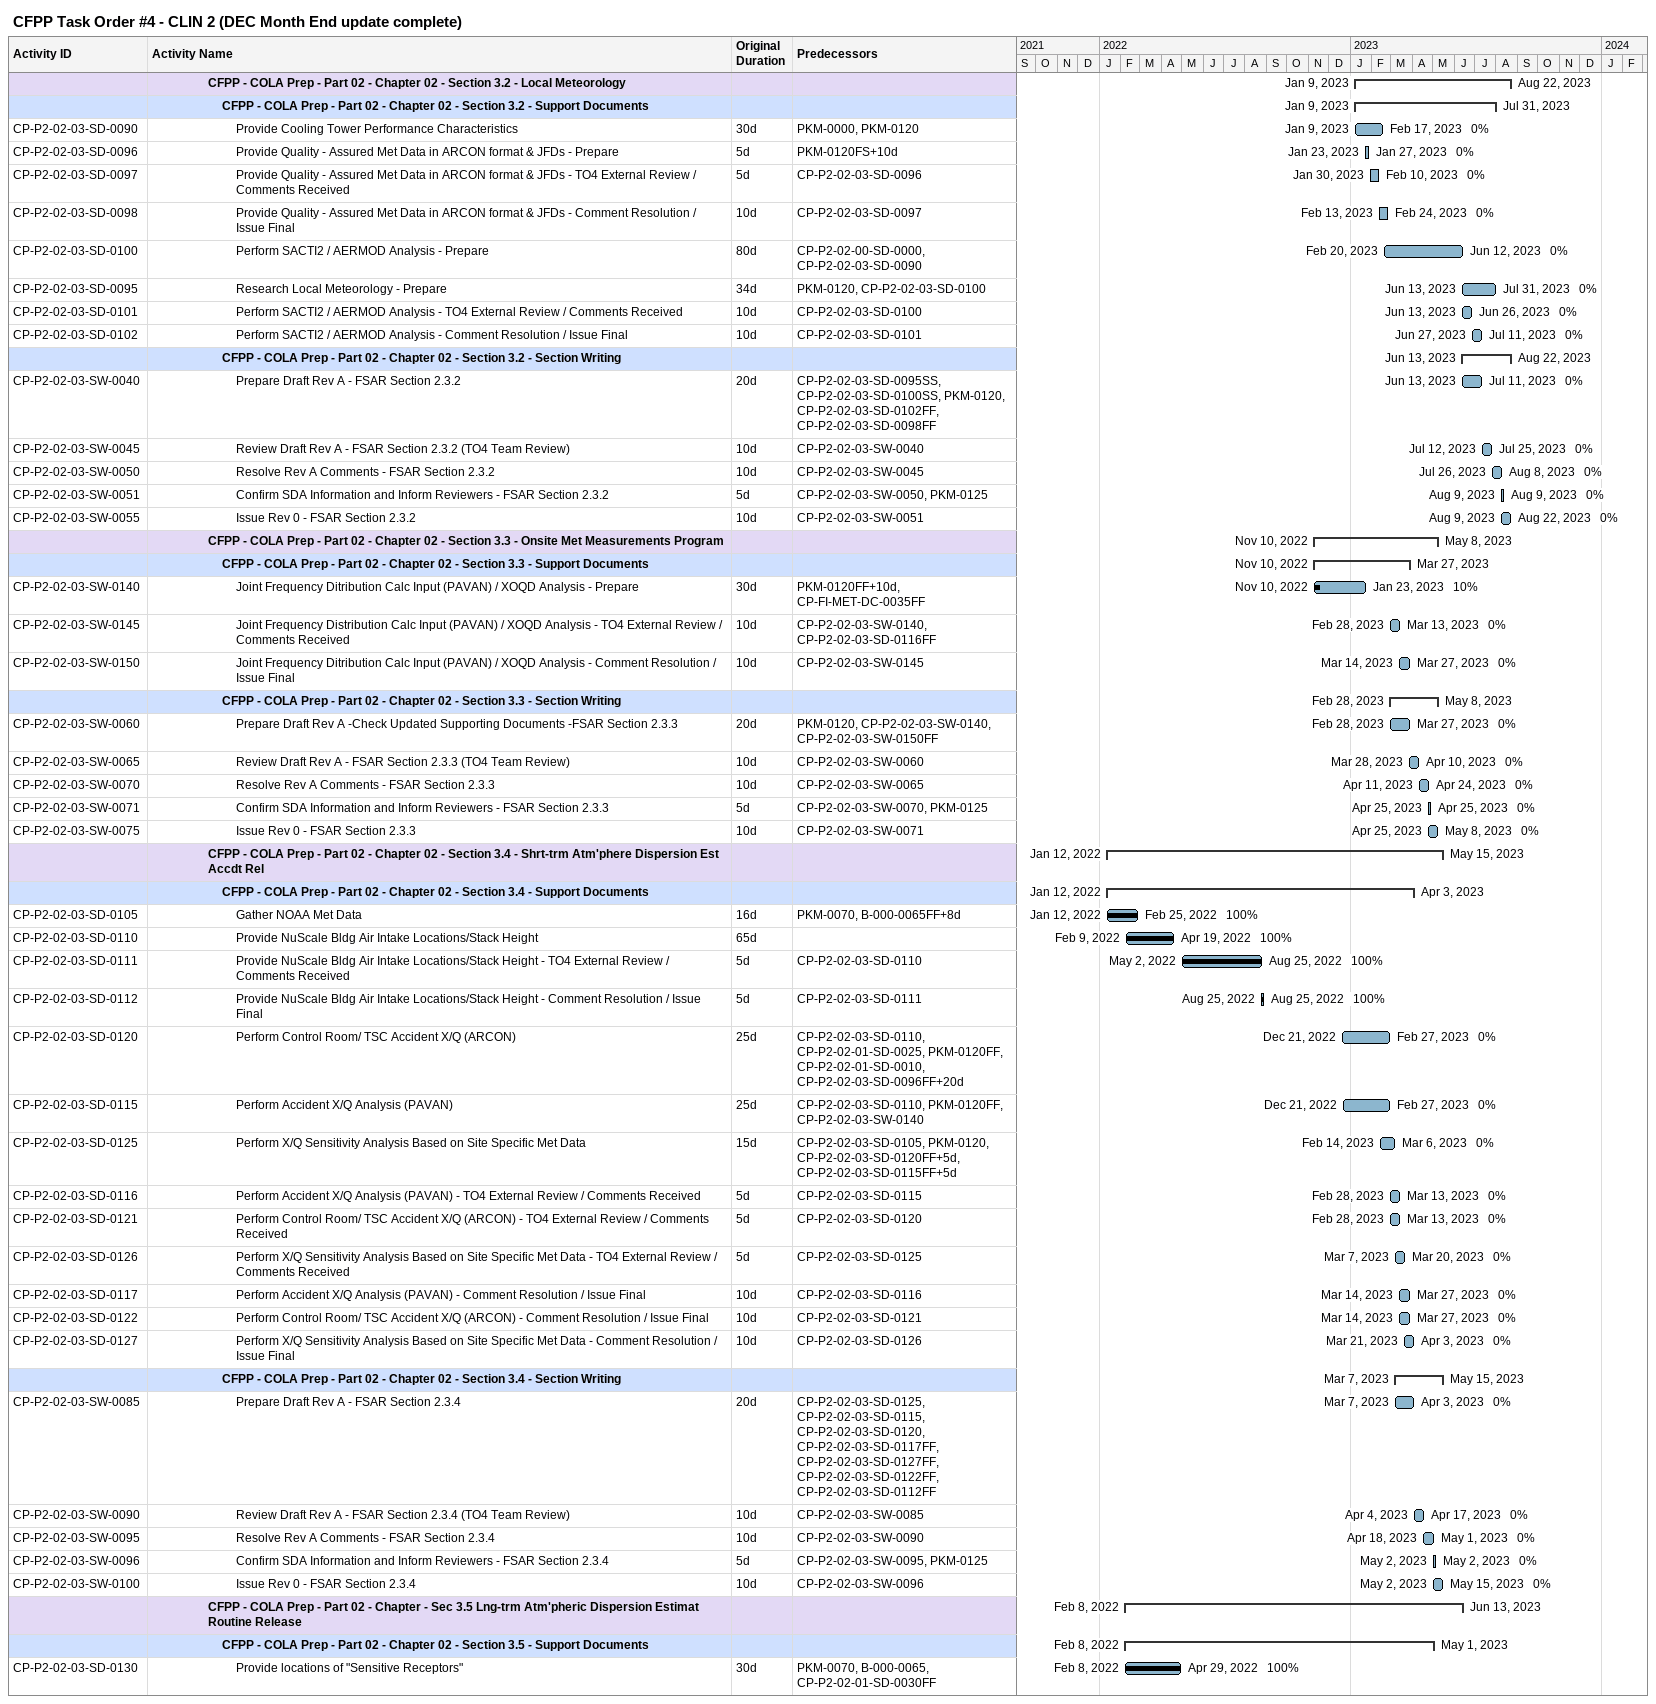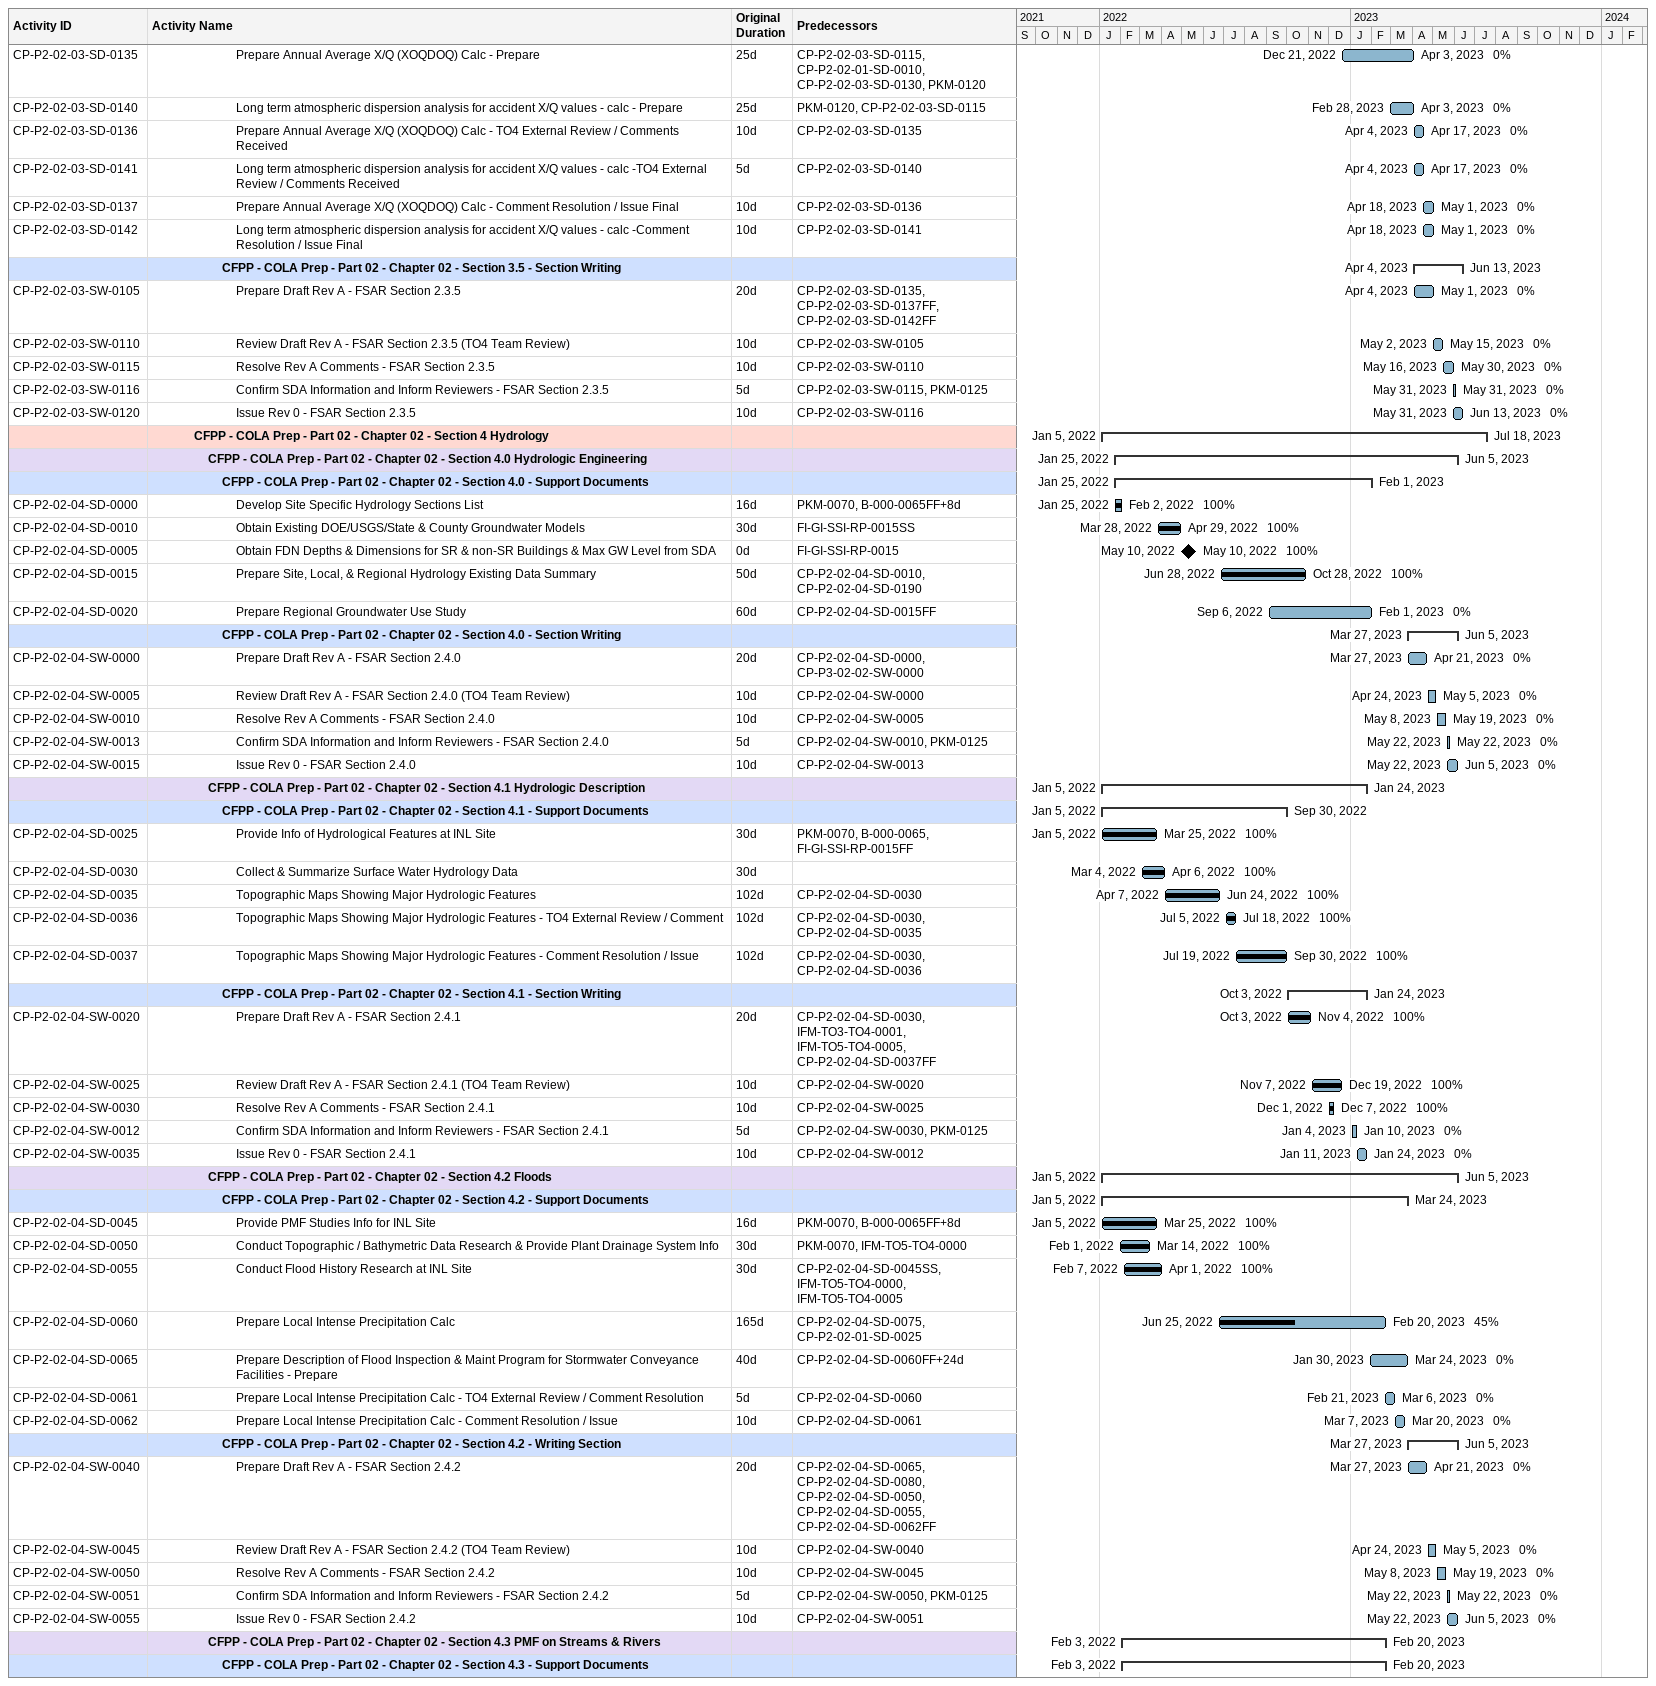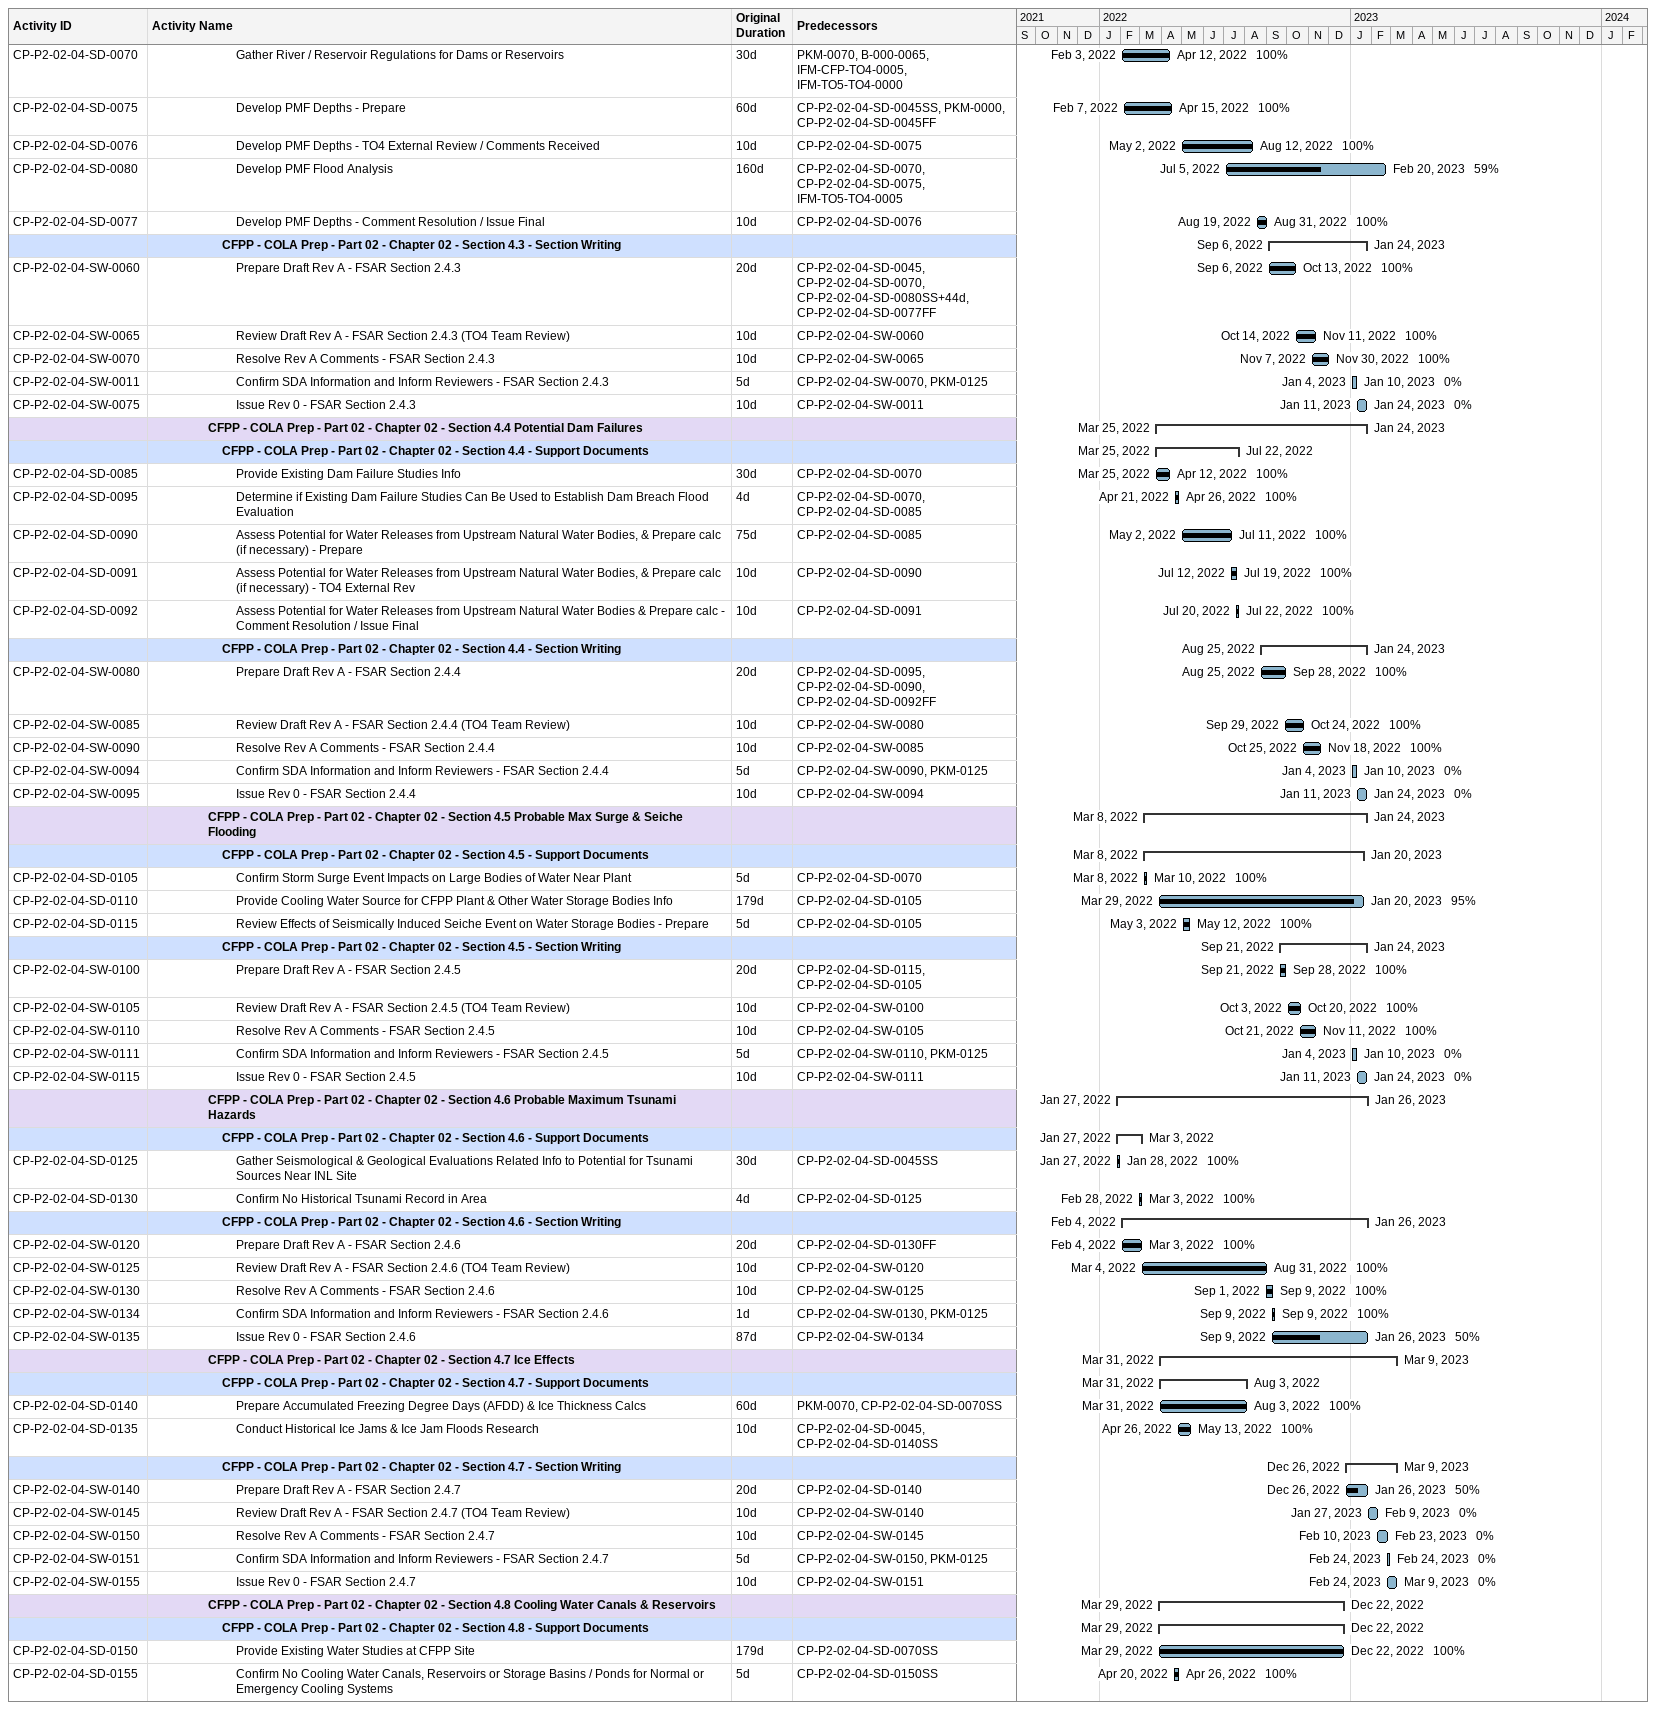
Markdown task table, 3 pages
CFPP Task Order #4 - CLIN 2 (DEC Month End update complete)

| ID | Level | Task | Original duration | Start | Finish | Predecessors | % complete |
|---|---|---|---|---|---|---|---|
|  | 5 | **CFPP - COLA Prep - Part 02 - Chapter 02 - Section 3.2 - Local Meteorology** |  | 2023-01-09 | 2023-08-22 |  |  |
|  | 6 | **CFPP - COLA Prep - Part 02 - Chapter 02 - Section 3.2 - Support Documents** |  | 2023-01-09 | 2023-07-31 |  |  |
| CP-P2-02-03-SD-0090 | 7 | Provide Cooling Tower Performance Characteristics | 30d | 2023-01-09 | 2023-02-17 | PKM-0000, PKM-0120 | 0 |
| CP-P2-02-03-SD-0096 | 7 | Provide Quality - Assured Met Data in ARCON format & JFDs - Prepare | 5d | 2023-01-23 | 2023-01-27 | PKM-0120FS+10d | 0 |
| CP-P2-02-03-SD-0097 | 7 | Provide Quality - Assured Met Data in ARCON format & JFDs - TO4 External Review / Comments Received | 5d | 2023-01-30 | 2023-02-10 | CP-P2-02-03-SD-0096 | 0 |
| CP-P2-02-03-SD-0098 | 7 | Provide Quality - Assured Met Data in ARCON format & JFDs - Comment Resolution / Issue Final | 10d | 2023-02-13 | 2023-02-24 | CP-P2-02-03-SD-0097 | 0 |
| CP-P2-02-03-SD-0100 | 7 | Perform SACTI2 / AERMOD Analysis - Prepare | 80d | 2023-02-20 | 2023-06-12 | CP-P2-02-00-SD-0000, CP-P2-02-03-SD-0090 | 0 |
| CP-P2-02-03-SD-0095 | 7 | Research Local Meteorology - Prepare | 34d | 2023-06-13 | 2023-07-31 | PKM-0120, CP-P2-02-03-SD-0100 | 0 |
| CP-P2-02-03-SD-0101 | 7 | Perform SACTI2 / AERMOD Analysis - TO4 External Review / Comments Received | 10d | 2023-06-13 | 2023-06-26 | CP-P2-02-03-SD-0100 | 0 |
| CP-P2-02-03-SD-0102 | 7 | Perform SACTI2 / AERMOD Analysis - Comment Resolution / Issue Final | 10d | 2023-06-27 | 2023-07-11 | CP-P2-02-03-SD-0101 | 0 |
|  | 6 | **CFPP - COLA Prep - Part 02 - Chapter 02 - Section 3.2 - Section Writing** |  | 2023-06-13 | 2023-08-22 |  |  |
| CP-P2-02-03-SW-0040 | 7 | Prepare Draft Rev A - FSAR Section 2.3.2 | 20d | 2023-06-13 | 2023-07-11 | CP-P2-02-03-SD-0095SS, CP-P2-02-03-SD-0100SS, PKM-0120, CP-P2-02-03-SD-0102FF, CP-P2-02-03-SD-0098FF | 0 |
| CP-P2-02-03-SW-0045 | 7 | Review Draft Rev A - FSAR Section 2.3.2 (TO4 Team Review) | 10d | 2023-07-12 | 2023-07-25 | CP-P2-02-03-SW-0040 | 0 |
| CP-P2-02-03-SW-0050 | 7 | Resolve Rev A Comments - FSAR Section 2.3.2 | 10d | 2023-07-26 | 2023-08-08 | CP-P2-02-03-SW-0045 | 0 |
| CP-P2-02-03-SW-0051 | 7 | Confirm SDA Information and Inform Reviewers - FSAR Section 2.3.2 | 5d | 2023-08-09 | 2023-08-09 | CP-P2-02-03-SW-0050, PKM-0125 | 0 |
| CP-P2-02-03-SW-0055 | 7 | Issue Rev 0 - FSAR Section 2.3.2 | 10d | 2023-08-09 | 2023-08-22 | CP-P2-02-03-SW-0051 | 0 |
|  | 5 | **CFPP - COLA Prep - Part 02 - Chapter 02 - Section 3.3 - Onsite Met Measurements Program** |  | 2022-11-10 | 2023-05-08 |  |  |
|  | 6 | **CFPP - COLA Prep - Part 02 - Chapter 02 - Section 3.3 - Support Documents** |  | 2022-11-10 | 2023-03-27 |  |  |
| CP-P2-02-03-SW-0140 | 7 | Joint Frequency Ditribution Calc Input (PAVAN) / XOQD Analysis - Prepare | 30d | 2022-11-10 | 2023-01-23 | PKM-0120FF+10d, CP-FI-MET-DC-0035FF | 10 |
| CP-P2-02-03-SW-0145 | 7 | Joint Frequency Distribution Calc Input (PAVAN) / XOQD Analysis - TO4 External Review / Comments Received | 10d | 2023-02-28 | 2023-03-13 | CP-P2-02-03-SW-0140, CP-P2-02-03-SD-0116FF | 0 |
| CP-P2-02-03-SW-0150 | 7 | Joint Frequency Ditribution Calc Input (PAVAN) / XOQD Analysis - Comment Resolution / Issue Final | 10d | 2023-03-14 | 2023-03-27 | CP-P2-02-03-SW-0145 | 0 |
|  | 6 | **CFPP - COLA Prep - Part 02 - Chapter 02 - Section 3.3 - Section Writing** |  | 2023-02-28 | 2023-05-08 |  |  |
| CP-P2-02-03-SW-0060 | 7 | Prepare Draft Rev A -Check Updated Supporting Documents -FSAR Section 2.3.3 | 20d | 2023-02-28 | 2023-03-27 | PKM-0120, CP-P2-02-03-SW-0140, CP-P2-02-03-SW-0150FF | 0 |
| CP-P2-02-03-SW-0065 | 7 | Review Draft Rev A - FSAR Section 2.3.3 (TO4 Team Review) | 10d | 2023-03-28 | 2023-04-10 | CP-P2-02-03-SW-0060 | 0 |
| CP-P2-02-03-SW-0070 | 7 | Resolve Rev A Comments - FSAR Section 2.3.3 | 10d | 2023-04-11 | 2023-04-24 | CP-P2-02-03-SW-0065 | 0 |
| CP-P2-02-03-SW-0071 | 7 | Confirm SDA Information and Inform Reviewers - FSAR Section 2.3.3 | 5d | 2023-04-25 | 2023-04-25 | CP-P2-02-03-SW-0070, PKM-0125 | 0 |
| CP-P2-02-03-SW-0075 | 7 | Issue Rev 0 - FSAR Section 2.3.3 | 10d | 2023-04-25 | 2023-05-08 | CP-P2-02-03-SW-0071 | 0 |
|  | 5 | **CFPP - COLA Prep - Part 02 - Chapter 02 - Section 3.4 - Shrt-trm Atm'phere Dispersion Est Accdt Rel** |  | 2022-01-12 | 2023-05-15 |  |  |
|  | 6 | **CFPP - COLA Prep - Part 02 - Chapter 02 - Section 3.4 - Support Documents** |  | 2022-01-12 | 2023-04-03 |  |  |
| CP-P2-02-03-SD-0105 | 7 | Gather NOAA Met Data | 16d | 2022-01-12 | 2022-02-25 | PKM-0070, B-000-0065FF+8d | 100 |
| CP-P2-02-03-SD-0110 | 7 | Provide NuScale Bldg Air Intake Locations/Stack Height | 65d | 2022-02-09 | 2022-04-19 |  | 100 |
| CP-P2-02-03-SD-0111 | 7 | Provide NuScale Bldg Air Intake Locations/Stack Height - TO4 External Review / Comments Received | 5d | 2022-05-02 | 2022-08-25 | CP-P2-02-03-SD-0110 | 100 |
| CP-P2-02-03-SD-0112 | 7 | Provide NuScale Bldg Air Intake Locations/Stack Height - Comment Resolution / Issue Final | 5d | 2022-08-25 | 2022-08-25 | CP-P2-02-03-SD-0111 | 100 |
| CP-P2-02-03-SD-0120 | 7 | Perform Control Room/ TSC Accident X/Q (ARCON) | 25d | 2022-12-21 | 2023-02-27 | CP-P2-02-03-SD-0110, CP-P2-02-01-SD-0025, PKM-0120FF, CP-P2-02-01-SD-0010, CP-P2-02-03-SD-0096FF+20d | 0 |
| CP-P2-02-03-SD-0115 | 7 | Perform Accident X/Q Analysis (PAVAN) | 25d | 2022-12-21 | 2023-02-27 | CP-P2-02-03-SD-0110, PKM-0120FF, CP-P2-02-03-SW-0140 | 0 |
| CP-P2-02-03-SD-0125 | 7 | Perform X/Q Sensitivity Analysis Based on Site Specific Met Data | 15d | 2023-02-14 | 2023-03-06 | CP-P2-02-03-SD-0105, PKM-0120, CP-P2-02-03-SD-0120FF+5d, CP-P2-02-03-SD-0115FF+5d | 0 |
| CP-P2-02-03-SD-0116 | 7 | Perform Accident X/Q Analysis (PAVAN) - TO4 External Review / Comments Received | 5d | 2023-02-28 | 2023-03-13 | CP-P2-02-03-SD-0115 | 0 |
| CP-P2-02-03-SD-0121 | 7 | Perform Control Room/ TSC Accident X/Q (ARCON) - TO4 External Review / Comments Received | 5d | 2023-02-28 | 2023-03-13 | CP-P2-02-03-SD-0120 | 0 |
| CP-P2-02-03-SD-0126 | 7 | Perform X/Q Sensitivity Analysis Based on Site Specific Met Data - TO4 External Review / Comments Received | 5d | 2023-03-07 | 2023-03-20 | CP-P2-02-03-SD-0125 | 0 |
| CP-P2-02-03-SD-0117 | 7 | Perform Accident X/Q Analysis (PAVAN) - Comment Resolution / Issue Final | 10d | 2023-03-14 | 2023-03-27 | CP-P2-02-03-SD-0116 | 0 |
| CP-P2-02-03-SD-0122 | 7 | Perform Control Room/ TSC Accident X/Q (ARCON) - Comment Resolution / Issue Final | 10d | 2023-03-14 | 2023-03-27 | CP-P2-02-03-SD-0121 | 0 |
| CP-P2-02-03-SD-0127 | 7 | Perform X/Q Sensitivity Analysis Based on Site Specific Met Data - Comment Resolution / Issue Final | 10d | 2023-03-21 | 2023-04-03 | CP-P2-02-03-SD-0126 | 0 |
|  | 6 | **CFPP - COLA Prep - Part 02 - Chapter 02 - Section 3.4 - Section Writing** |  | 2023-03-07 | 2023-05-15 |  |  |
| CP-P2-02-03-SW-0085 | 7 | Prepare Draft Rev A - FSAR Section 2.3.4 | 20d | 2023-03-07 | 2023-04-03 | CP-P2-02-03-SD-0125, CP-P2-02-03-SD-0115, CP-P2-02-03-SD-0120, CP-P2-02-03-SD-0117FF, CP-P2-02-03-SD-0127FF, CP-P2-02-03-SD-0122FF, CP-P2-02-03-SD-0112FF | 0 |
| CP-P2-02-03-SW-0090 | 7 | Review Draft Rev A - FSAR Section 2.3.4 (TO4 Team Review) | 10d | 2023-04-04 | 2023-04-17 | CP-P2-02-03-SW-0085 | 0 |
| CP-P2-02-03-SW-0095 | 7 | Resolve Rev A Comments - FSAR Section 2.3.4 | 10d | 2023-04-18 | 2023-05-01 | CP-P2-02-03-SW-0090 | 0 |
| CP-P2-02-03-SW-0096 | 7 | Confirm SDA Information and Inform Reviewers - FSAR Section 2.3.4 | 5d | 2023-05-02 | 2023-05-02 | CP-P2-02-03-SW-0095, PKM-0125 | 0 |
| CP-P2-02-03-SW-0100 | 7 | Issue Rev 0 - FSAR Section 2.3.4 | 10d | 2023-05-02 | 2023-05-15 | CP-P2-02-03-SW-0096 | 0 |
|  | 5 | **CFPP - COLA Prep - Part 02 - Chapter - Sec 3.5 Lng-trm Atm'pheric Dispersion Estimat Routine Release** |  | 2022-02-08 | 2023-06-13 |  |  |
|  | 6 | **CFPP - COLA Prep - Part 02 - Chapter 02 - Section 3.5 - Support Documents** |  | 2022-02-08 | 2023-05-01 |  |  |
| CP-P2-02-03-SD-0130 | 7 | Provide locations of "Sensitive Receptors" | 30d | 2022-02-08 | 2022-04-29 | PKM-0070, B-000-0065, CP-P2-02-01-SD-0030FF | 100 |
| CP-P2-02-03-SD-0135 | 7 | Prepare Annual Average X/Q (XOQDOQ) Calc - Prepare | 25d | 2022-12-21 | 2023-04-03 | CP-P2-02-03-SD-0115, CP-P2-02-01-SD-0010, CP-P2-02-03-SD-0130, PKM-0120 | 0 |
| CP-P2-02-03-SD-0140 | 7 | Long term atmospheric dispersion analysis for accident X/Q values - calc - Prepare | 25d | 2023-02-28 | 2023-04-03 | PKM-0120, CP-P2-02-03-SD-0115 | 0 |
| CP-P2-02-03-SD-0136 | 7 | Prepare Annual Average X/Q (XOQDOQ) Calc - TO4 External Review / Comments Received | 10d | 2023-04-04 | 2023-04-17 | CP-P2-02-03-SD-0135 | 0 |
| CP-P2-02-03-SD-0141 | 7 | Long term atmospheric dispersion analysis for accident X/Q values - calc -TO4 External Review / Comments Received | 5d | 2023-04-04 | 2023-04-17 | CP-P2-02-03-SD-0140 | 0 |
| CP-P2-02-03-SD-0137 | 7 | Prepare Annual Average X/Q (XOQDOQ) Calc - Comment Resolution / Issue Final | 10d | 2023-04-18 | 2023-05-01 | CP-P2-02-03-SD-0136 | 0 |
| CP-P2-02-03-SD-0142 | 7 | Long term atmospheric dispersion analysis for accident X/Q values - calc -Comment Resolution / Issue Final | 10d | 2023-04-18 | 2023-05-01 | CP-P2-02-03-SD-0141 | 0 |
|  | 6 | **CFPP - COLA Prep - Part 02 - Chapter 02 - Section 3.5 - Section Writing** |  | 2023-04-04 | 2023-06-13 |  |  |
| CP-P2-02-03-SW-0105 | 7 | Prepare Draft Rev A - FSAR Section 2.3.5 | 20d | 2023-04-04 | 2023-05-01 | CP-P2-02-03-SD-0135, CP-P2-02-03-SD-0137FF, CP-P2-02-03-SD-0142FF | 0 |
| CP-P2-02-03-SW-0110 | 7 | Review Draft Rev A - FSAR Section 2.3.5 (TO4 Team Review) | 10d | 2023-05-02 | 2023-05-15 | CP-P2-02-03-SW-0105 | 0 |
| CP-P2-02-03-SW-0115 | 7 | Resolve Rev A Comments - FSAR Section 2.3.5 | 10d | 2023-05-16 | 2023-05-30 | CP-P2-02-03-SW-0110 | 0 |
| CP-P2-02-03-SW-0116 | 7 | Confirm SDA Information and Inform Reviewers - FSAR Section 2.3.5 | 5d | 2023-05-31 | 2023-05-31 | CP-P2-02-03-SW-0115, PKM-0125 | 0 |
| CP-P2-02-03-SW-0120 | 7 | Issue Rev 0 - FSAR Section 2.3.5 | 10d | 2023-05-31 | 2023-06-13 | CP-P2-02-03-SW-0116 | 0 |
|  | 4 | **CFPP - COLA Prep - Part 02 - Chapter 02 - Section 4 Hydrology** |  | 2022-01-05 | 2023-07-18 |  |  |
|  | 5 | **CFPP - COLA Prep - Part 02 - Chapter 02 - Section 4.0 Hydrologic Engineering** |  | 2022-01-25 | 2023-06-05 |  |  |
|  | 6 | **CFPP - COLA Prep - Part 02 - Chapter 02 - Section 4.0 - Support Documents** |  | 2022-01-25 | 2023-02-01 |  |  |
| CP-P2-02-04-SD-0000 | 7 | Develop Site Specific Hydrology Sections List | 16d | 2022-01-25 | 2022-02-02 | PKM-0070, B-000-0065FF+8d | 100 |
| CP-P2-02-04-SD-0010 | 7 | Obtain Existing DOE/USGS/State & County Groundwater Models | 30d | 2022-03-28 | 2022-04-29 | FI-GI-SSI-RP-0015SS | 100 |
| CP-P2-02-04-SD-0005 | 7 | Obtain FDN Depths & Dimensions for SR & non-SR Buildings & Max GW Level from SDA | 0d | 2022-05-10 | 2022-05-10 | FI-GI-SSI-RP-0015 | 100 |
| CP-P2-02-04-SD-0015 | 7 | Prepare Site, Local, & Regional Hydrology Existing Data Summary | 50d | 2022-06-28 | 2022-10-28 | CP-P2-02-04-SD-0010, CP-P2-02-04-SD-0190 | 100 |
| CP-P2-02-04-SD-0020 | 7 | Prepare Regional Groundwater Use Study | 60d | 2022-09-06 | 2023-02-01 | CP-P2-02-04-SD-0015FF | 0 |
|  | 6 | **CFPP - COLA Prep - Part 02 - Chapter 02 - Section 4.0 - Section Writing** |  | 2023-03-27 | 2023-06-05 |  |  |
| CP-P2-02-04-SW-0000 | 7 | Prepare Draft Rev A - FSAR Section 2.4.0 | 20d | 2023-03-27 | 2023-04-21 | CP-P2-02-04-SD-0000, CP-P3-02-02-SW-0000 | 0 |
| CP-P2-02-04-SW-0005 | 7 | Review Draft Rev A - FSAR Section 2.4.0 (TO4 Team Review) | 10d | 2023-04-24 | 2023-05-05 | CP-P2-02-04-SW-0000 | 0 |
| CP-P2-02-04-SW-0010 | 7 | Resolve Rev A Comments - FSAR Section 2.4.0 | 10d | 2023-05-08 | 2023-05-19 | CP-P2-02-04-SW-0005 | 0 |
| CP-P2-02-04-SW-0013 | 7 | Confirm SDA Information and Inform Reviewers - FSAR Section 2.4.0 | 5d | 2023-05-22 | 2023-05-22 | CP-P2-02-04-SW-0010, PKM-0125 | 0 |
| CP-P2-02-04-SW-0015 | 7 | Issue Rev 0 - FSAR Section 2.4.0 | 10d | 2023-05-22 | 2023-06-05 | CP-P2-02-04-SW-0013 | 0 |
|  | 5 | **CFPP - COLA Prep - Part 02 - Chapter 02 - Section 4.1 Hydrologic Description** |  | 2022-01-05 | 2023-01-24 |  |  |
|  | 6 | **CFPP - COLA Prep - Part 02 - Chapter 02 - Section 4.1 - Support Documents** |  | 2022-01-05 | 2022-09-30 |  |  |
| CP-P2-02-04-SD-0025 | 7 | Provide Info of Hydrological Features at INL Site | 30d | 2022-01-05 | 2022-03-25 | PKM-0070, B-000-0065, FI-GI-SSI-RP-0015FF | 100 |
| CP-P2-02-04-SD-0030 | 7 | Collect & Summarize Surface Water Hydrology Data | 30d | 2022-03-04 | 2022-04-06 |  | 100 |
| CP-P2-02-04-SD-0035 | 7 | Topographic Maps Showing Major Hydrologic Features | 102d | 2022-04-07 | 2022-06-24 | CP-P2-02-04-SD-0030 | 100 |
| CP-P2-02-04-SD-0036 | 7 | Topographic Maps Showing Major Hydrologic Features - TO4 External Review / Comment | 102d | 2022-07-05 | 2022-07-18 | CP-P2-02-04-SD-0030, CP-P2-02-04-SD-0035 | 100 |
| CP-P2-02-04-SD-0037 | 7 | Topographic Maps Showing Major Hydrologic Features - Comment Resolution / Issue | 102d | 2022-07-19 | 2022-09-30 | CP-P2-02-04-SD-0030, CP-P2-02-04-SD-0036 | 100 |
|  | 6 | **CFPP - COLA Prep - Part 02 - Chapter 02 - Section 4.1 - Section Writing** |  | 2022-10-03 | 2023-01-24 |  |  |
| CP-P2-02-04-SW-0020 | 7 | Prepare Draft Rev A - FSAR Section 2.4.1 | 20d | 2022-10-03 | 2022-11-04 | CP-P2-02-04-SD-0030, IFM-TO3-TO4-0001, IFM-TO5-TO4-0005, CP-P2-02-04-SD-0037FF | 100 |
| CP-P2-02-04-SW-0025 | 7 | Review Draft Rev A - FSAR Section 2.4.1 (TO4 Team Review) | 10d | 2022-11-07 | 2022-12-19 | CP-P2-02-04-SW-0020 | 100 |
| CP-P2-02-04-SW-0030 | 7 | Resolve Rev A Comments - FSAR Section 2.4.1 | 10d | 2022-12-01 | 2022-12-07 | CP-P2-02-04-SW-0025 | 100 |
| CP-P2-02-04-SW-0012 | 7 | Confirm SDA Information and Inform Reviewers - FSAR Section 2.4.1 | 5d | 2023-01-04 | 2023-01-10 | CP-P2-02-04-SW-0030, PKM-0125 | 0 |
| CP-P2-02-04-SW-0035 | 7 | Issue Rev 0 - FSAR Section 2.4.1 | 10d | 2023-01-11 | 2023-01-24 | CP-P2-02-04-SW-0012 | 0 |
|  | 5 | **CFPP - COLA Prep - Part 02 - Chapter 02 - Section 4.2 Floods** |  | 2022-01-05 | 2023-06-05 |  |  |
|  | 6 | **CFPP - COLA Prep - Part 02 - Chapter 02 - Section 4.2 - Support Documents** |  | 2022-01-05 | 2023-03-24 |  |  |
| CP-P2-02-04-SD-0045 | 7 | Provide PMF Studies Info for INL Site | 16d | 2022-01-05 | 2022-03-25 | PKM-0070, B-000-0065FF+8d | 100 |
| CP-P2-02-04-SD-0050 | 7 | Conduct Topographic / Bathymetric Data Research & Provide Plant Drainage System Info | 30d | 2022-02-01 | 2022-03-14 | PKM-0070, IFM-TO5-TO4-0000 | 100 |
| CP-P2-02-04-SD-0055 | 7 | Conduct Flood History Research at INL Site | 30d | 2022-02-07 | 2022-04-01 | CP-P2-02-04-SD-0045SS, IFM-TO5-TO4-0000, IFM-TO5-TO4-0005 | 100 |
| CP-P2-02-04-SD-0060 | 7 | Prepare Local Intense Precipitation Calc | 165d | 2022-06-25 | 2023-02-20 | CP-P2-02-04-SD-0075, CP-P2-02-01-SD-0025 | 45 |
| CP-P2-02-04-SD-0065 | 7 | Prepare Description of Flood Inspection & Maint Program for Stormwater Conveyance Facilities - Prepare | 40d | 2023-01-30 | 2023-03-24 | CP-P2-02-04-SD-0060FF+24d | 0 |
| CP-P2-02-04-SD-0061 | 7 | Prepare Local Intense Precipitation Calc - TO4 External Review / Comment Resolution | 5d | 2023-02-21 | 2023-03-06 | CP-P2-02-04-SD-0060 | 0 |
| CP-P2-02-04-SD-0062 | 7 | Prepare Local Intense Precipitation Calc - Comment Resolution / Issue | 10d | 2023-03-07 | 2023-03-20 | CP-P2-02-04-SD-0061 | 0 |
|  | 6 | **CFPP - COLA Prep - Part 02 - Chapter 02 - Section 4.2 - Writing Section** |  | 2023-03-27 | 2023-06-05 |  |  |
| CP-P2-02-04-SW-0040 | 7 | Prepare Draft Rev A - FSAR Section 2.4.2 | 20d | 2023-03-27 | 2023-04-21 | CP-P2-02-04-SD-0065, CP-P2-02-04-SD-0080, CP-P2-02-04-SD-0050, CP-P2-02-04-SD-0055, CP-P2-02-04-SD-0062FF | 0 |
| CP-P2-02-04-SW-0045 | 7 | Review Draft Rev A - FSAR Section 2.4.2 (TO4 Team Review) | 10d | 2023-04-24 | 2023-05-05 | CP-P2-02-04-SW-0040 | 0 |
| CP-P2-02-04-SW-0050 | 7 | Resolve Rev A Comments - FSAR Section 2.4.2 | 10d | 2023-05-08 | 2023-05-19 | CP-P2-02-04-SW-0045 | 0 |
| CP-P2-02-04-SW-0051 | 7 | Confirm SDA Information and Inform Reviewers - FSAR Section 2.4.2 | 5d | 2023-05-22 | 2023-05-22 | CP-P2-02-04-SW-0050, PKM-0125 | 0 |
| CP-P2-02-04-SW-0055 | 7 | Issue Rev 0 - FSAR Section 2.4.2 | 10d | 2023-05-22 | 2023-06-05 | CP-P2-02-04-SW-0051 | 0 |
|  | 5 | **CFPP - COLA Prep - Part 02 - Chapter 02 - Section 4.3 PMF on Streams & Rivers** |  | 2022-02-03 | 2023-02-20 |  |  |
|  | 6 | **CFPP - COLA Prep - Part 02 - Chapter 02 - Section 4.3 - Support Documents** |  | 2022-02-03 | 2023-02-20 |  |  |
| CP-P2-02-04-SD-0070 | 7 | Gather River / Reservoir Regulations for Dams or Reservoirs | 30d | 2022-02-03 | 2022-04-12 | PKM-0070, B-000-0065, IFM-CFP-TO4-0005, IFM-TO5-TO4-0000 | 100 |
| CP-P2-02-04-SD-0075 | 7 | Develop PMF Depths - Prepare | 60d | 2022-02-07 | 2022-04-15 | CP-P2-02-04-SD-0045SS, PKM-0000, CP-P2-02-04-SD-0045FF | 100 |
| CP-P2-02-04-SD-0076 | 7 | Develop PMF Depths - TO4 External Review / Comments Received | 10d | 2022-05-02 | 2022-08-12 | CP-P2-02-04-SD-0075 | 100 |
| CP-P2-02-04-SD-0080 | 7 | Develop PMF Flood Analysis | 160d | 2022-07-05 | 2023-02-20 | CP-P2-02-04-SD-0070, CP-P2-02-04-SD-0075, IFM-TO5-TO4-0005 | 59 |
| CP-P2-02-04-SD-0077 | 7 | Develop PMF Depths - Comment Resolution / Issue Final | 10d | 2022-08-19 | 2022-08-31 | CP-P2-02-04-SD-0076 | 100 |
|  | 6 | **CFPP - COLA Prep - Part 02 - Chapter 02 - Section 4.3 - Section Writing** |  | 2022-09-06 | 2023-01-24 |  |  |
| CP-P2-02-04-SW-0060 | 7 | Prepare Draft Rev A - FSAR Section 2.4.3 | 20d | 2022-09-06 | 2022-10-13 | CP-P2-02-04-SD-0045, CP-P2-02-04-SD-0070, CP-P2-02-04-SD-0080SS+44d, CP-P2-02-04-SD-0077FF | 100 |
| CP-P2-02-04-SW-0065 | 7 | Review Draft Rev A - FSAR Section 2.4.3 (TO4 Team Review) | 10d | 2022-10-14 | 2022-11-11 | CP-P2-02-04-SW-0060 | 100 |
| CP-P2-02-04-SW-0070 | 7 | Resolve Rev A Comments - FSAR Section 2.4.3 | 10d | 2022-11-07 | 2022-11-30 | CP-P2-02-04-SW-0065 | 100 |
| CP-P2-02-04-SW-0011 | 7 | Confirm SDA Information and Inform Reviewers - FSAR Section 2.4.3 | 5d | 2023-01-04 | 2023-01-10 | CP-P2-02-04-SW-0070, PKM-0125 | 0 |
| CP-P2-02-04-SW-0075 | 7 | Issue Rev 0 - FSAR Section 2.4.3 | 10d | 2023-01-11 | 2023-01-24 | CP-P2-02-04-SW-0011 | 0 |
|  | 5 | **CFPP - COLA Prep - Part 02 - Chapter 02 - Section 4.4 Potential Dam Failures** |  | 2022-03-25 | 2023-01-24 |  |  |
|  | 6 | **CFPP - COLA Prep - Part 02 - Chapter 02 - Section 4.4 - Support Documents** |  | 2022-03-25 | 2022-07-22 |  |  |
| CP-P2-02-04-SD-0085 | 7 | Provide Existing Dam Failure Studies Info | 30d | 2022-03-25 | 2022-04-12 | CP-P2-02-04-SD-0070 | 100 |
| CP-P2-02-04-SD-0095 | 7 | Determine if Existing Dam Failure Studies Can Be Used to Establish Dam Breach Flood Evaluation | 4d | 2022-04-21 | 2022-04-26 | CP-P2-02-04-SD-0070, CP-P2-02-04-SD-0085 | 100 |
| CP-P2-02-04-SD-0090 | 7 | Assess Potential for Water Releases from Upstream Natural Water Bodies, & Prepare calc (if necessary) - Prepare | 75d | 2022-05-02 | 2022-07-11 | CP-P2-02-04-SD-0085 | 100 |
| CP-P2-02-04-SD-0091 | 7 | Assess Potential for Water Releases from Upstream Natural Water Bodies, & Prepare calc (if necessary) - TO4 External Rev | 10d | 2022-07-12 | 2022-07-19 | CP-P2-02-04-SD-0090 | 100 |
| CP-P2-02-04-SD-0092 | 7 | Assess Potential for Water Releases from Upstream Natural Water Bodies & Prepare calc - Comment Resolution / Issue Final | 10d | 2022-07-20 | 2022-07-22 | CP-P2-02-04-SD-0091 | 100 |
|  | 6 | **CFPP - COLA Prep - Part 02 - Chapter 02 - Section 4.4 - Section Writing** |  | 2022-08-25 | 2023-01-24 |  |  |
| CP-P2-02-04-SW-0080 | 7 | Prepare Draft Rev A - FSAR Section 2.4.4 | 20d | 2022-08-25 | 2022-09-28 | CP-P2-02-04-SD-0095, CP-P2-02-04-SD-0090, CP-P2-02-04-SD-0092FF | 100 |
| CP-P2-02-04-SW-0085 | 7 | Review Draft Rev A - FSAR Section 2.4.4 (TO4 Team Review) | 10d | 2022-09-29 | 2022-10-24 | CP-P2-02-04-SW-0080 | 100 |
| CP-P2-02-04-SW-0090 | 7 | Resolve Rev A Comments - FSAR Section 2.4.4 | 10d | 2022-10-25 | 2022-11-18 | CP-P2-02-04-SW-0085 | 100 |
| CP-P2-02-04-SW-0094 | 7 | Confirm SDA Information and Inform Reviewers - FSAR Section 2.4.4 | 5d | 2023-01-04 | 2023-01-10 | CP-P2-02-04-SW-0090, PKM-0125 | 0 |
| CP-P2-02-04-SW-0095 | 7 | Issue Rev 0 - FSAR Section 2.4.4 | 10d | 2023-01-11 | 2023-01-24 | CP-P2-02-04-SW-0094 | 0 |
|  | 5 | **CFPP - COLA Prep - Part 02 - Chapter 02 - Section 4.5 Probable Max Surge & Seiche Flooding** |  | 2022-03-08 | 2023-01-24 |  |  |
|  | 6 | **CFPP - COLA Prep - Part 02 - Chapter 02 - Section 4.5 - Support Documents** |  | 2022-03-08 | 2023-01-20 |  |  |
| CP-P2-02-04-SD-0105 | 7 | Confirm Storm Surge Event Impacts on Large Bodies of Water Near Plant | 5d | 2022-03-08 | 2022-03-10 | CP-P2-02-04-SD-0070 | 100 |
| CP-P2-02-04-SD-0110 | 7 | Provide Cooling Water Source for CFPP Plant & Other Water Storage Bodies Info | 179d | 2022-03-29 | 2023-01-20 | CP-P2-02-04-SD-0105 | 95 |
| CP-P2-02-04-SD-0115 | 7 | Review Effects of Seismically Induced Seiche Event on Water Storage Bodies - Prepare | 5d | 2022-05-03 | 2022-05-12 | CP-P2-02-04-SD-0105 | 100 |
|  | 6 | **CFPP - COLA Prep - Part 02 - Chapter 02 - Section 4.5 - Section Writing** |  | 2022-09-21 | 2023-01-24 |  |  |
| CP-P2-02-04-SW-0100 | 7 | Prepare Draft Rev A - FSAR Section 2.4.5 | 20d | 2022-09-21 | 2022-09-28 | CP-P2-02-04-SD-0115, CP-P2-02-04-SD-0105 | 100 |
| CP-P2-02-04-SW-0105 | 7 | Review Draft Rev A - FSAR Section 2.4.5 (TO4 Team Review) | 10d | 2022-10-03 | 2022-10-20 | CP-P2-02-04-SW-0100 | 100 |
| CP-P2-02-04-SW-0110 | 7 | Resolve Rev A Comments - FSAR Section 2.4.5 | 10d | 2022-10-21 | 2022-11-11 | CP-P2-02-04-SW-0105 | 100 |
| CP-P2-02-04-SW-0111 | 7 | Confirm SDA Information and Inform Reviewers - FSAR Section 2.4.5 | 5d | 2023-01-04 | 2023-01-10 | CP-P2-02-04-SW-0110, PKM-0125 | 0 |
| CP-P2-02-04-SW-0115 | 7 | Issue Rev 0 - FSAR Section 2.4.5 | 10d | 2023-01-11 | 2023-01-24 | CP-P2-02-04-SW-0111 | 0 |
|  | 5 | **CFPP - COLA Prep - Part 02 - Chapter 02 - Section 4.6 Probable Maximum Tsunami Hazards** |  | 2022-01-27 | 2023-01-26 |  |  |
|  | 6 | **CFPP - COLA Prep - Part 02 - Chapter 02 - Section 4.6 - Support Documents** |  | 2022-01-27 | 2022-03-03 |  |  |
| CP-P2-02-04-SD-0125 | 7 | Gather Seismological & Geological Evaluations Related Info to Potential for Tsunami Sources Near INL Site | 30d | 2022-01-27 | 2022-01-28 | CP-P2-02-04-SD-0045SS | 100 |
| CP-P2-02-04-SD-0130 | 7 | Confirm No Historical Tsunami Record in Area | 4d | 2022-02-28 | 2022-03-03 | CP-P2-02-04-SD-0125 | 100 |
|  | 6 | **CFPP - COLA Prep - Part 02 - Chapter 02 - Section 4.6 - Section Writing** |  | 2022-02-04 | 2023-01-26 |  |  |
| CP-P2-02-04-SW-0120 | 7 | Prepare Draft Rev A - FSAR Section 2.4.6 | 20d | 2022-02-04 | 2022-03-03 | CP-P2-02-04-SD-0130FF | 100 |
| CP-P2-02-04-SW-0125 | 7 | Review Draft Rev A - FSAR Section 2.4.6 (TO4 Team Review) | 10d | 2022-03-04 | 2022-08-31 | CP-P2-02-04-SW-0120 | 100 |
| CP-P2-02-04-SW-0130 | 7 | Resolve Rev A Comments - FSAR Section 2.4.6 | 10d | 2022-09-01 | 2022-09-09 | CP-P2-02-04-SW-0125 | 100 |
| CP-P2-02-04-SW-0134 | 7 | Confirm SDA Information and Inform Reviewers - FSAR Section 2.4.6 | 1d | 2022-09-09 | 2022-09-09 | CP-P2-02-04-SW-0130, PKM-0125 | 100 |
| CP-P2-02-04-SW-0135 | 7 | Issue Rev 0 - FSAR Section 2.4.6 | 87d | 2022-09-09 | 2023-01-26 | CP-P2-02-04-SW-0134 | 50 |
|  | 5 | **CFPP - COLA Prep - Part 02 - Chapter 02 - Section 4.7 Ice Effects** |  | 2022-03-31 | 2023-03-09 |  |  |
|  | 6 | **CFPP - COLA Prep - Part 02 - Chapter 02 - Section 4.7 - Support Documents** |  | 2022-03-31 | 2022-08-03 |  |  |
| CP-P2-02-04-SD-0140 | 7 | Prepare Accumulated Freezing Degree Days (AFDD) & Ice Thickness Calcs | 60d | 2022-03-31 | 2022-08-03 | PKM-0070, CP-P2-02-04-SD-0070SS | 100 |
| CP-P2-02-04-SD-0135 | 7 | Conduct Historical Ice Jams & Ice Jam Floods Research | 10d | 2022-04-26 | 2022-05-13 | CP-P2-02-04-SD-0045, CP-P2-02-04-SD-0140SS | 100 |
|  | 6 | **CFPP - COLA Prep - Part 02 - Chapter 02 - Section 4.7 - Section Writing** |  | 2022-12-26 | 2023-03-09 |  |  |
| CP-P2-02-04-SW-0140 | 7 | Prepare Draft Rev A - FSAR Section 2.4.7 | 20d | 2022-12-26 | 2023-01-26 | CP-P2-02-04-SD-0140 | 50 |
| CP-P2-02-04-SW-0145 | 7 | Review Draft Rev A - FSAR Section 2.4.7 (TO4 Team Review) | 10d | 2023-01-27 | 2023-02-09 | CP-P2-02-04-SW-0140 | 0 |
| CP-P2-02-04-SW-0150 | 7 | Resolve Rev A Comments - FSAR Section 2.4.7 | 10d | 2023-02-10 | 2023-02-23 | CP-P2-02-04-SW-0145 | 0 |
| CP-P2-02-04-SW-0151 | 7 | Confirm SDA Information and Inform Reviewers - FSAR Section 2.4.7 | 5d | 2023-02-24 | 2023-02-24 | CP-P2-02-04-SW-0150, PKM-0125 | 0 |
| CP-P2-02-04-SW-0155 | 7 | Issue Rev 0 - FSAR Section 2.4.7 | 10d | 2023-02-24 | 2023-03-09 | CP-P2-02-04-SW-0151 | 0 |
|  | 5 | **CFPP - COLA Prep - Part 02 - Chapter 02 - Section 4.8 Cooling Water Canals & Reservoirs** |  | 2022-03-29 | 2022-12-22 |  |  |
|  | 6 | **CFPP - COLA Prep - Part 02 - Chapter 02 - Section 4.8 - Support Documents** |  | 2022-03-29 | 2022-12-22 |  |  |
| CP-P2-02-04-SD-0150 | 7 | Provide Existing Water Studies at CFPP Site | 179d | 2022-03-29 | 2022-12-22 | CP-P2-02-04-SD-0070SS | 100 |
| CP-P2-02-04-SD-0155 | 7 | Confirm No Cooling Water Canals, Reservoirs or Storage Basins / Ponds for Normal or Emergency Cooling Systems | 5d | 2022-04-20 | 2022-04-26 | CP-P2-02-04-SD-0150SS | 100 |
